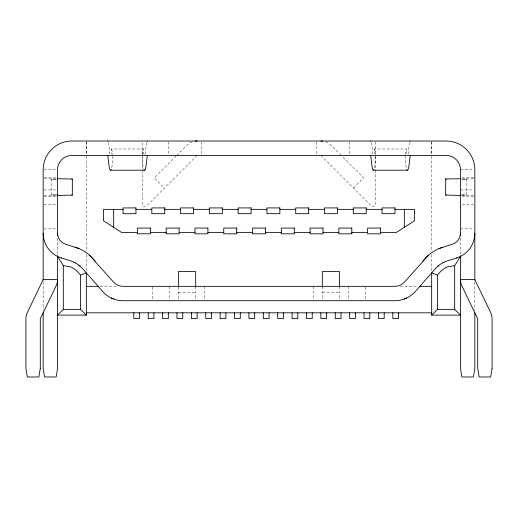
<?xml version="1.0" encoding="UTF-8"?>
<svg xmlns="http://www.w3.org/2000/svg" width="518" height="518" viewBox="0 0 518 518"><rect width="100%" height="100%" fill="white"/><g stroke="black" fill="none" stroke-linecap="round" stroke-linejoin="round"><path stroke-width="0.39" stroke-dasharray="2.59 1.94" d="M112.937 156.106L112.264 164.271A25.796 2.694 -90 0 1 111.545 168.382M375.841 156.106L375.168 164.271A25.796 2.694 -90 0 1 374.449 168.382M142.256 153.969L143.467 148.977L111.635 148.977A11.364 1.185 90 0 1 111.208 153.794M404.985 154.681L406.365 148.977L374.533 148.977A11.364 1.185 -90 0 1 374.113 153.794M176.211 155.963L154.396 177.784L164.569 187.956M176.78 155.4L186.953 145.228A14.387 14.387 0 0 1 192.502 141.777M197.125 155.4L146.523 206.009A2.409 2.409 0 0 1 142.45 204.325L142.45 141.809M353.431 187.956L363.604 177.784L341.789 155.963M461.875 179.293L466.867 179.15L466.867 194.962L462.05 195.014M55.95 179.099L51.133 179.15L51.133 194.962L56.125 194.813M473.737 178.755L461.706 178.95M44.263 195.351L56.294 195.163M43.965 169.787L57.556 169.787M460.444 169.787L474.035 169.787M43.965 177.849L55.957 177.849M462.043 177.849L474.035 177.849M43.965 189.931L57.556 189.931M460.444 189.931L474.035 189.931M43.965 196.264L55.957 196.264M462.043 196.264L474.035 196.264M43.965 204.325L57.556 204.325M462.043 204.325L474.035 204.325M43.965 228.865L57.556 228.865M460.444 228.865L474.035 228.865M100.084 286.337L117.877 286.337M400.123 286.337L417.916 286.337M178.425 292.761L195.687 292.761M322.313 292.761L339.575 292.761M466.867 179.15L462.05 179.099M51.133 194.962L56.961 195.033M56.294 178.95L44.263 178.755M461.706 195.163L473.737 195.351M51.133 179.15L56.125 179.293M461.875 194.813L466.867 194.962M341.22 155.4L331.047 145.228A14.387 14.387 0 0 0 325.498 141.777M320.875 155.4L371.477 206.009A2.409 2.409 0 0 0 375.55 204.325L375.55 156.203M374.533 148.977L375.919 154.681M111.635 148.977L113.015 154.681M405.063 156.106L405.736 164.271A25.796 2.694 -90 0 0 406.857 169.593M142.081 154.681L142.832 164.271A25.796 2.694 90 0 0 143.551 168.382M474.831 282.012L474.831 310.392M460.444 237.982L460.444 255.355M431.818 141.809L431.818 153.801M431.669 141.809L431.669 155.4M431.669 156.209L431.669 251.463M431.669 254.616L431.669 271.646M375.55 141.809L375.55 155.4M365.475 287.14L365.475 299.928M349.223 141.809L349.223 155.4M348.213 286.337L348.213 299.928M339.575 286.337L339.575 299.928M322.313 286.337L322.313 299.928M316.556 141.809L316.556 155.4M313.675 286.337L313.675 299.928M204.325 286.337L204.325 299.928M201.444 141.809L201.444 155.4M195.687 286.337L195.687 299.928M178.425 286.933L178.425 299.928M169.787 286.337L169.787 299.928M168.777 141.809L168.777 153.801M152.525 287.14L152.525 299.928M86.331 141.809L86.331 153.801M86.331 156.209L86.331 251.463M86.331 254.616L86.331 271.646M86.182 141.809L86.182 153.801M57.556 237.982L57.556 255.355M43.169 282.012L43.169 310.392M372.85 154.137A11.364 1.185 -90 0 1 372.669 152.894L371.756 145.228A14.387 1.502 90 0 0 371.264 142.107M406.792 153.794A11.364 1.185 90 0 1 406.365 148.977M408.055 154.137A11.364 1.185 90 0 0 408.236 152.894L409.149 145.228A14.387 1.502 -90 0 1 409.634 142.107M109.945 154.137A11.364 1.185 90 0 1 109.764 152.894L108.851 145.228A14.387 1.502 90 0 0 108.366 142.107M144.082 154.804A11.364 1.185 90 0 1 143.467 148.977M145.15 154.137A11.364 1.185 90 0 0 145.331 152.894L146.244 145.228A14.387 1.502 90 0 1 146.736 142.107"/><path stroke-width="0.78" d="M147.313 155.4L145.972 166.407A25.796 2.694 90 0 1 143.952 169.593M410.217 155.4L408.877 166.407A25.796 2.694 -90 0 1 406.857 169.593M57.556 178.691L72.345 179.04L72.313 195.118L57.556 195.422M460.444 195.422L445.655 195.066L445.687 178.988L460.444 178.691M431.669 315.119L437.425 309.363L437.425 275.097L431.669 272.921L431.669 315.119L460.444 315.119L454.687 309.363L454.687 265.65L460.444 256.423M89.433 255.121L113.351 281.889A13.112 13.112 0 0 0 123.2 286.337L394.8 286.337A13.112 13.112 0 0 0 404.649 281.889L428.567 255.121M437.425 275.097L440.475 271.659A20.144 20.144 0 0 1 448.057 266.718L454.687 265.65M57.556 256.423L63.313 265.65L63.313 309.363L57.556 315.119L86.331 315.119L86.331 272.921L80.575 275.097L80.575 309.363L86.331 315.119M438.034 266.051L438.94 265.3M442.871 262.743L443.92 262.218M404.435 298.983L406.701 298.018M438.992 248.582L452.272 244.25A11.577 11.577 0 0 0 460.444 233.184M456.844 257.893L447.196 260.936A25.9 25.9 0 0 0 435.534 268.525L414.633 292.281A27.499 27.499 0 0 1 394.8 300.725L123.2 300.725A27.499 27.499 0 0 1 103.367 292.281L82.466 268.525A25.9 25.9 0 0 0 70.804 260.936L61.156 257.893M71.749 179.092L72.345 179.04M445.655 195.066L446.251 195.021M57.2 195.137L57.867 195.085L56.961 195.033M461.039 195.033L460.133 195.085L460.8 195.137M110.729 170.189L144.367 170.189M373.633 170.189L407.271 170.189M123.025 209.356L103.6 209.356L103.6 220.869L121.503 232.381L137.412 232.381M135.975 209.356L151.8 209.356M164.75 209.356L180.581 209.356M193.531 209.356L209.356 209.356M222.306 209.356L238.138 209.356M251.088 209.356L266.912 209.356M279.862 209.356L295.694 209.356M308.644 209.356L324.469 209.356M337.419 209.356L353.25 209.356M366.2 209.356L382.025 209.356M394.975 209.356L414.4 209.356L414.4 220.869L396.497 232.381L380.588 232.381M150.362 232.381L166.194 232.381M179.144 232.381L194.969 232.381M207.919 232.381L223.75 232.381M236.7 232.381L252.525 232.381M265.475 232.381L281.3 232.381M294.25 232.381L310.081 232.381M323.031 232.381L338.856 232.381M351.806 232.381L367.638 232.381M86.331 286.337L98.465 286.337M419.535 286.337L431.669 286.337M63.313 309.363L80.575 309.363M437.425 309.363L454.687 309.363M86.331 312.814L431.669 312.814M445.655 179.04L446.251 179.092M71.749 195.021L72.345 195.066M63.313 265.65L69.943 266.718A20.144 20.144 0 0 1 77.525 271.659L80.575 275.097M79.008 248.582L65.728 244.25A11.577 11.577 0 0 1 57.556 233.184M111.299 298.018L113.565 298.983M74.08 262.218L75.129 262.743M79.06 265.3L79.966 266.051M370.687 155.4L372.028 166.407A25.796 2.694 -90 0 0 374.048 169.593M107.783 155.4L109.123 166.407A25.796 2.694 -90 0 0 111.143 169.593M474.831 280.147L474.831 169.787A28.775 28.775 0 0 0 446.056 141.013L71.944 141.013A28.775 28.775 0 0 0 43.169 169.787L43.169 280.147M474.831 312.678L474.831 368.356L473.394 376.987L461.881 376.987L460.444 368.356L460.444 255.756M460.444 235.606L460.444 169.787A14.387 14.387 0 0 0 446.056 155.4L71.944 155.4A14.387 14.387 0 0 0 57.556 169.787L57.556 235.606M404.325 209.356L404.325 227.344M398.575 312.814L398.575 318.57L392.819 318.57L392.819 312.814M384.181 312.814L384.181 318.57L378.425 318.57L378.425 312.814M369.794 312.814L369.794 318.57L364.037 318.57L364.037 312.814M355.406 312.814L355.406 318.57L349.65 318.57L349.65 312.814M341.019 312.814L341.019 318.57L335.263 318.57L335.263 312.814M339.575 287.056L339.575 271.549L322.313 271.549L322.313 287.056M326.625 312.814L326.625 318.57L320.875 318.57L320.875 312.814M312.237 312.814L312.237 318.57L306.481 318.57L306.481 312.814M297.85 312.814L297.85 318.57L292.094 318.57L292.094 312.814M283.463 312.814L283.463 318.57L277.706 318.57L277.706 312.814M269.075 312.814L269.075 318.57L263.319 318.57L263.319 312.814M254.681 312.814L254.681 318.57L248.925 318.57L248.925 312.814M240.294 312.814L240.294 318.57L234.537 318.57L234.537 312.814M225.906 312.814L225.906 318.57L220.15 318.57L220.15 312.814M211.519 312.814L211.519 318.57L205.763 318.57L205.763 312.814M197.125 312.814L197.125 318.57L191.375 318.57L191.375 312.814M195.687 287.056L195.687 271.549L178.425 271.549L178.425 287.056M182.737 312.814L182.737 318.57L176.981 318.57L176.981 312.814M168.35 312.814L168.35 318.57L162.594 318.57L162.594 312.814M153.963 312.814L153.963 318.57L148.206 318.57L148.206 312.814M139.575 312.814L139.575 318.57L133.819 318.57L133.819 312.814M113.675 209.356L113.675 227.344M57.556 255.756L57.556 368.356L56.119 376.987L44.606 376.987L43.169 368.356L43.169 312.678M474.831 233.184A25.965 25.965 0 0 1 456.507 258.003M75.149 247.144A40.359 40.359 0 0 1 95.066 261.111M61.493 258.003A25.965 25.965 0 0 1 43.169 233.184M422.934 261.111A40.359 40.359 0 0 1 442.851 247.144M370.687 141.013A14.387 1.502 90 0 1 370.888 141.136M410.016 141.136A14.387 1.502 -90 0 1 410.211 141.013M320.875 141.013A14.387 14.387 0 0 1 322.753 141.136M195.247 141.136A14.387 14.387 0 0 1 197.125 141.013M107.789 141.013A14.387 1.502 90 0 1 107.984 141.136M147.112 141.136A14.387 1.502 90 0 1 147.313 141.013M40.287 368.356L38.85 376.987L27.337 376.987L25.9 368.356L25.9 318.855A14.387 14.387 0 0 1 27.117 313.066L43.169 279.591L57.556 279.591A14.387 14.387 0 0 1 56.339 285.379L40.287 318.855L40.287 368.356M492.1 368.356L490.663 376.987L479.15 376.987L477.713 368.356L477.713 318.855L461.661 285.379A14.387 14.387 0 0 1 460.444 279.591L474.831 279.591L490.883 313.066A14.387 14.387 0 0 1 492.1 318.855L492.1 368.356M135.975 207.919L123.025 207.919L123.025 213.675L135.975 213.675L135.975 207.919M164.75 207.919L151.8 207.919L151.8 213.675L164.75 213.675L164.75 207.919M193.531 207.919L180.581 207.919L180.581 213.675L193.531 213.675L193.531 207.919M222.306 207.919L209.356 207.919L209.356 213.675L222.306 213.675L222.306 207.919M251.088 207.919L238.138 207.919L238.138 213.675L251.088 213.675L251.088 207.919M279.862 207.919L266.912 207.919L266.912 213.675L279.862 213.675L279.862 207.919M308.644 207.919L295.694 207.919L295.694 213.675L308.644 213.675L308.644 207.919M337.419 207.919L324.469 207.919L324.469 213.675L337.419 213.675L337.419 207.919M366.2 207.919L353.25 207.919L353.25 213.675L366.2 213.675L366.2 207.919M394.975 207.919L382.025 207.919L382.025 213.675L394.975 213.675L394.975 207.919M150.362 228.062L137.412 228.062L137.412 233.819L150.362 233.819L150.362 228.062M179.144 228.062L166.194 228.062L166.194 233.819L179.144 233.819L179.144 228.062M207.919 228.062L194.969 228.062L194.969 233.819L207.919 233.819L207.919 228.062M236.7 228.062L223.75 228.062L223.75 233.819L236.7 233.819L236.7 228.062M265.475 228.062L252.525 228.062L252.525 233.819L265.475 233.819L265.475 228.062M294.25 228.062L281.3 228.062L281.3 233.819L294.25 233.819L294.25 228.062M323.031 228.062L310.081 228.062L310.081 233.819L323.031 233.819L323.031 228.062M351.806 228.062L338.856 228.062L338.856 233.819L351.806 233.819L351.806 228.062M380.588 228.062L367.638 228.062L367.638 233.819L380.588 233.819L380.588 228.062"/></g></svg>
